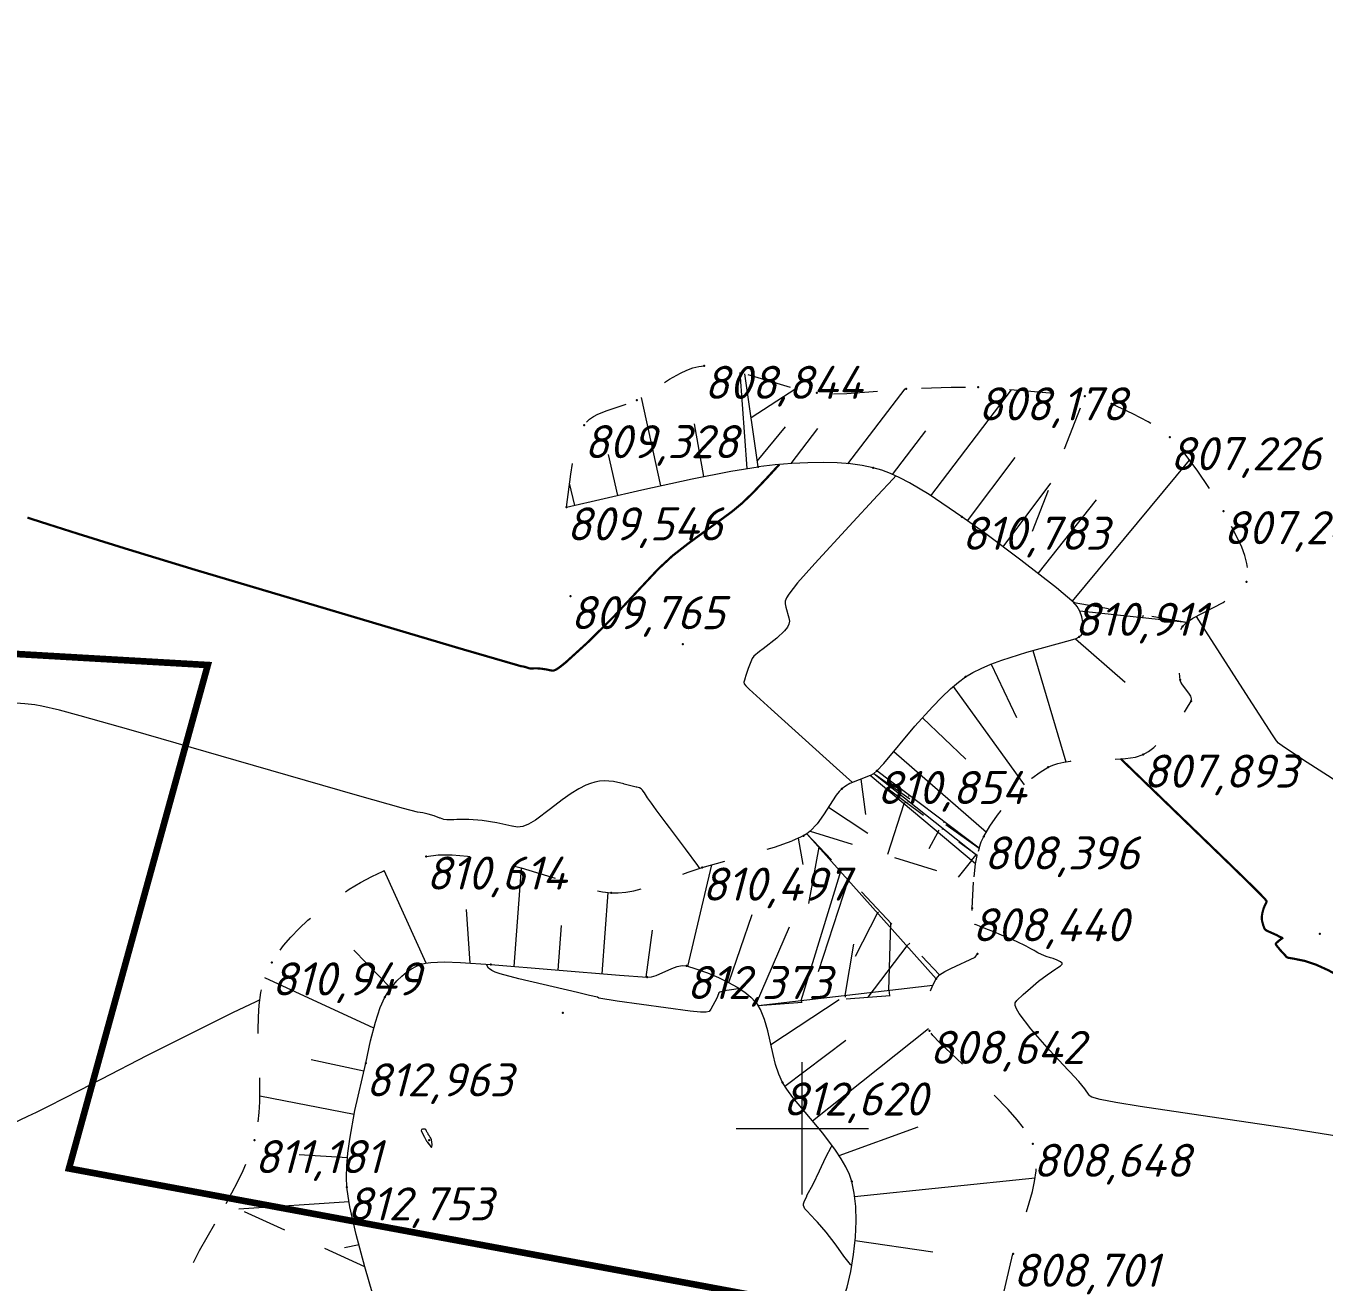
# Model space of a CAD drawing. Header units: metres. Extents: x 629572 to 645168, y 4785785 to 4790166.
# Drawn here: x 635664.8 to 635723.7, y 4788093 to 4788150 of the extents above; entities that cross this region are included whole.
import ezdxf

# ---------------------------------------------------------------- set-up
doc = ezdxf.new("R2010")
doc.units = ezdxf.units.M
for name, pattern in [('Сплошная', [0]), ('Сплошная_0_50', [0]), ('Штриховая 2', [4, 2, -2])]:
    doc.linetypes.add(name, pattern=pattern)
doc.layers.get('0').update_dxf_attribs({"linetype": 'CONTINUOUS'})
for name, color, linetype in [('Горизонтали', 7, 'CONTINUOUS'), ('красная линия', 7, 'CONTINUOUS'), ('Нурсултан', 7, 'CONTINUOUS'), ('Сетка координатная', 7, 'CONTINUOUS')]:
    doc.layers.add(name, color=color, linetype=linetype)
doc.styles.add('ISOCPEUR', font='isocpeui.ttf')

# ---------------------------------------------------------------- blocks, each defined once
blk = doc.blocks.new('Крест')
at = {"color": 0, "linetype": 'Continuous', "lineweight": 0, "flags": 128}
for points in [[(0, -1), (0, 1)], [(-1, 0), (1, 0)]]:
    blk.add_lwpolyline(points, dxfattribs=at)

msp = doc.modelspace()

# ---------------------------------------------------------------- linework, layer by layer
at = {"layer": 'Горизонтали', "color": 34, "linetype": 'Сплошная', "lineweight": 0, "const_width": 0.1, "flags": 128}
for points, elevation in [([(635698.963, 4788130.093), (635698.892, 4788130.015), (635698.395, 4788129.473), (635697.776, 4788128.819), (635697.282, 4788128.343), (635696.815, 4788127.955), (635696.187, 4788127.495), (635696.092, 4788127.428), (635694.853, 4788126.525), (635694.119, 4788125.953), (635693.482, 4788125.363), (635692.549, 4788124.368), (635691.463, 4788123.206), (635690.309, 4788122.06), (635689.28, 4788121.124), (635689.032, 4788120.925), (635688.85, 4788120.801), (635688.727, 4788120.747), (635688.633, 4788120.75), (635688.632, 4788120.75), (635688.411, 4788120.799), (635688.195, 4788120.833), (635687.998, 4788120.85), (635687.823, 4788120.849), (635687.778, 4788120.845), (635687.676, 4788120.841), (635687.583, 4788120.866), (635687.577, 4788120.869), (635687.489, 4788120.9), (635687.404, 4788120.923), (635687.321, 4788120.94), (635687.243, 4788120.951), (635687.243, 4788120.951), (635684.437, 4788121.765), (635672.476, 4788125.316), (635669.32, 4788126.278), (635667.167, 4788126.949), (635665.84, 4788127.371), (635665.402, 4788127.511), (635665.155, 4788127.59), (635664.919, 4788127.666), (635664.903, 4788127.671), (635664.867, 4788127.682)], 810), ([(635774.208, 4788124.288), (635773.579, 4788121.066), (635772.02, 4788112.978), (635771.067, 4788107.773), (635770.719, 4788105.655), (635770.451, 4788103.765), (635770.347, 4788103.019), (635770.26, 4788102.563), (635770.155, 4788102.189), (635770.025, 4788101.869), (635769.863, 4788101.585), (635769.665, 4788101.33), (635769.425, 4788101.099), (635769.143, 4788100.892), (635768.817, 4788100.709), (635768.445, 4788100.548), (635768.115, 4788100.434), (635767.738, 4788100.327), (635766.812, 4788100.124), (635765.617, 4788099.925), (635763.701, 4788099.653), (635761.707, 4788099.373), (635759.957, 4788099.109), (635758.343, 4788098.843), (635756.845, 4788098.571), (635755.461, 4788098.295), (635754.188, 4788098.012), (635753.029, 4788097.723), (635751.985, 4788097.429), (635751.055, 4788097.129), (635750.232, 4788096.822), (635749.459, 4788096.488), (635748.722, 4788096.122), (635748.001, 4788095.714), (635747.306, 4788095.273), (635746.571, 4788094.76), (635745.765, 4788094.156), (635744.622, 4788093.261), (635744.062, 4788092.82), (635742.521, 4788091.639), (635741.255, 4788090.752), (635740.663, 4788090.374), (635740.097, 4788090.04), (635739.556, 4788089.749), (635739.037, 4788089.5), (635738.53, 4788089.289), (635738.044, 4788089.12), (635737.579, 4788088.993), (635737.134, 4788088.909), (635736.709, 4788088.866), (635736.303, 4788088.866), (635735.917, 4788088.908), (635735.55, 4788088.993), (635735.187, 4788089.125), (635734.829, 4788089.306), (635734.478, 4788089.535), (635734.132, 4788089.812), (635733.792, 4788090.137), (635733.459, 4788090.511), (635733.132, 4788090.932), (635732.811, 4788091.401), (635732.497, 4788091.918), (635732.19, 4788092.482), (635731.89, 4788093.092), (635731.598, 4788093.748), (635731.314, 4788094.449), (635731.039, 4788095.193), (635730.773, 4788095.98), (635730.516, 4788096.809), (635730.186, 4788097.987), (635729.822, 4788099.431), (635729.476, 4788100.789), (635729.197, 4788101.692), (635729.046, 4788102.093), (635728.885, 4788102.462), (635728.71, 4788102.809), (635728.519, 4788103.139), (635728.196, 4788103.613), (635727.813, 4788104.092), (635727.372, 4788104.573), (635726.875, 4788105.052), (635726.322, 4788105.53), (635725.727, 4788105.994), (635725.104, 4788106.432), (635724.481, 4788106.825), (635723.867, 4788107.163), (635723.305, 4788107.418), (635722.801, 4788107.588), (635722.312, 4788107.688), (635722.294, 4788107.691), (635722.031, 4788107.736), (635721.959, 4788107.764), (635721.959, 4788107.764), (635721.931, 4788107.805), (635721.893, 4788107.852), (635721.833, 4788107.916), (635721.821, 4788107.929), (635721.699, 4788108.058), (635721.5, 4788108.298), (635721.472, 4788108.353), (635721.482, 4788108.383), (635721.522, 4788108.423), (635721.568, 4788108.466), (635721.62, 4788108.509), (635721.675, 4788108.552), (635721.73, 4788108.591), (635721.736, 4788108.595), (635721.77, 4788108.621), (635721.762, 4788108.637), (635721.742, 4788108.648), (635721.716, 4788108.659), (635721.699, 4788108.665), (635721.676, 4788108.674), (635721.647, 4788108.686), (635721.625, 4788108.698), (635721.609, 4788108.708), (635721.602, 4788108.712), (635721.581, 4788108.725), (635721.552, 4788108.741), (635721.491, 4788108.771), (635721.379, 4788108.822), (635721.282, 4788108.864), (635721.165, 4788108.916), (635721.048, 4788108.969), (635720.971, 4788109.034), (635720.908, 4788109.197), (635720.868, 4788109.34), (635720.851, 4788109.42), (635720.842, 4788109.482), (635720.838, 4788109.537), (635720.839, 4788109.594), (635720.851, 4788109.68), (635720.871, 4788109.781), (635720.897, 4788109.884), (635720.929, 4788109.984), (635720.963, 4788110.075), (635721.001, 4788110.156), (635721.041, 4788110.227), (635721.043, 4788110.23), (635721.059, 4788110.295), (635720.984, 4788110.394), (635720.868, 4788110.518), (635720.722, 4788110.669), (635720.474, 4788110.918), (635719.485, 4788111.882), (635717.139, 4788114.149), (635716.792, 4788114.484), (635714.799, 4788116.408), (635714.746, 4788116.459), (635714.547, 4788116.652), (635714.468, 4788116.728), (635714.454, 4788116.741), (635714.44, 4788116.754)], 808)]:
    msp.add_lwpolyline(points, dxfattribs=dict(at, elevation=elevation))
at = {"layer": 'Горизонтали', "color": 34, "linetype": 'Сплошная', "lineweight": 0, "true_color": 0xa55200, "flags": 128}
for points, elevation in [([(635704.252, 4788129.57), (635704.13, 4788129.441), (635703.419, 4788128.686), (635702.134, 4788127.299), (635700.575, 4788125.601), (635699.788, 4788124.722), (635699.39, 4788124.215), (635699.288, 4788124.042), (635699.235, 4788123.895), (635699.226, 4788123.769), (635699.257, 4788123.624), (635699.257, 4788123.621), (635699.388, 4788123.148), (635699.418, 4788122.988), (635699.401, 4788122.855), (635699.33, 4788122.711), (635699.201, 4788122.551), (635698.844, 4788122.223), (635698.228, 4788121.738), (635698.059, 4788121.608), (635697.809, 4788121.403), (635697.727, 4788121.302), (635697.664, 4788121.149), (635697.553, 4788120.839), (635697.449, 4788120.531), (635697.396, 4788120.371), (635697.392, 4788120.362), (635697.354, 4788120.225), (635697.372, 4788120.145), (635697.441, 4788120.056), (635697.59, 4788119.913), (635698.591, 4788119.004), (635701.554, 4788116.328), (635702.281, 4788115.673)], 810.5), ([(635758.219, 4788127.433), (635759.298, 4788127.314), (635760.794, 4788127.142), (635761.955, 4788126.985), (635762.87, 4788126.831), (635763.523, 4788126.682), (635763.848, 4788126.566), (635763.957, 4788126.503), (635764.04, 4788126.432), (635764.101, 4788126.349), (635764.139, 4788126.253), (635764.157, 4788126.14), (635764.155, 4788126.007), (635764.091, 4788125.679), (635763.942, 4788125.224), (635763.697, 4788124.599), (635763.244, 4788123.522), (635763.103, 4788123.19), (635762.99, 4788122.922), (635762.077, 4788120.795), (635761.302, 4788119.083), (635760.545, 4788117.517), (635759.807, 4788116.105), (635759.07, 4788114.815), (635758.345, 4788113.671), (635757.632, 4788112.671), (635757.28, 4788112.225), (635756.931, 4788111.815), (635756.265, 4788111.122), (635755.559, 4788110.496), (635754.807, 4788109.934), (635753.999, 4788109.428), (635753.156, 4788108.984), (635752.223, 4788108.572), (635751.181, 4788108.179), (635749.751, 4788107.699), (635748.208, 4788107.179), (635747.174, 4788106.788), (635746.132, 4788106.35), (635745.088, 4788105.868), (635744.045, 4788105.345), (635743.01, 4788104.782), (635741.991, 4788104.185), (635740.995, 4788103.558), (635740.032, 4788102.907), (635738.776, 4788101.983), (635737.51, 4788100.969), (635736.249, 4788099.878), (635734.884, 4788098.614), (635734.476, 4788098.229), (635733.571, 4788097.394), (635733.353, 4788097.23), (635733.173, 4788097.127), (635733.018, 4788097.079), (635732.889, 4788097.085), (635732.768, 4788097.158), (635732.658, 4788097.3), (635732.562, 4788097.511), (635732.483, 4788097.782), (635732.415, 4788098.206), (635732.332, 4788099.139), (635732.284, 4788099.712), (635732.121, 4788101.392), (635731.932, 4788102.737), (635731.823, 4788103.326), (635731.704, 4788103.855), (635731.575, 4788104.324), (635731.436, 4788104.734), (635731.261, 4788105.142), (635731.051, 4788105.536), (635730.804, 4788105.924), (635730.457, 4788106.403), (635730.146, 4788106.831), (635729.936, 4788107.158), (635729.766, 4788107.48), (635729.632, 4788107.805), (635729.49, 4788108.292), (635729.331, 4788109.033), (635729.082, 4788110.151), (635728.952, 4788110.595), (635728.808, 4788111.006), (635728.64, 4788111.405), (635728.45, 4788111.782), (635728.238, 4788112.142), (635728.003, 4788112.485), (635727.645, 4788112.928), (635727.216, 4788113.384), (635726.716, 4788113.854), (635726.146, 4788114.338), (635725.514, 4788114.828), (635724.808, 4788115.337), (635724.031, 4788115.861), (635723.064, 4788116.484), (635722.897, 4788116.589), (635721.821, 4788117.294), (635721.598, 4788117.461), (635721.506, 4788117.564), (635721.505, 4788117.564), (635721.328, 4788117.842), (635721.03, 4788118.299), (635721.027, 4788118.304), (635720.119, 4788119.708), (635718.299, 4788122.542), (635717.872, 4788123.208)], 807.5), ([(635695.355, 4788111.787), (635695.262, 4788111.917), (635694.711, 4788112.677), (635693.977, 4788113.644), (635693.833, 4788113.834), (635693.379, 4788114.434), (635693.161, 4788114.734), (635692.992, 4788114.98), (635692.843, 4788115.209), (635692.836, 4788115.219), (635692.758, 4788115.334), (635692.692, 4788115.398), (635692.618, 4788115.433), (635692.501, 4788115.459), (635692.469, 4788115.465), (635691.922, 4788115.608), (635691.911, 4788115.611), (635691.439, 4788115.722), (635691.019, 4788115.749), (635690.809, 4788115.731), (635690.601, 4788115.694), (635690.394, 4788115.635), (635690.189, 4788115.555), (635689.877, 4788115.397), (635689.523, 4788115.176), (635689.123, 4788114.891), (635688.588, 4788114.479), (635687.909, 4788113.97), (635687.597, 4788113.786), (635687.328, 4788113.683), (635687.095, 4788113.656), (635686.842, 4788113.697), (635686.835, 4788113.699), (635686.152, 4788113.848), (635685.486, 4788113.955), (635684.877, 4788114.008), (635684.336, 4788114.003), (635684.199, 4788113.993), (635683.882, 4788113.981), (635683.75, 4788114.004), (635683.596, 4788114.059), (635683.576, 4788114.068), (635683.307, 4788114.166), (635683.046, 4788114.242), (635682.793, 4788114.297), (635682.553, 4788114.332), (635682.552, 4788114.332), (635681.916, 4788114.492), (635679.84, 4788115.081), (635674.34, 4788116.668), (635669.566, 4788118.047), (635667.263, 4788118.703), (635666.323, 4788118.952), (635665.518, 4788119.139), (635665.204, 4788119.198), (635664.749, 4788119.249), (635662.976, 4788119.377), (635662.598, 4788119.4), (635659.85, 4788119.591), (635658.668, 4788119.699), (635657.55, 4788119.821), (635656.464, 4788119.96), (635655.429, 4788120.116), (635654.445, 4788120.287), (635653.51, 4788120.475), (635652.21, 4788120.782), (635650.812, 4788121.162), (635649.295, 4788121.62), (635647.281, 4788122.269), (635645.187, 4788122.942), (635643.724, 4788123.369), (635642.694, 4788123.627), (635641.7, 4788123.835), (635640.735, 4788123.994), (635639.795, 4788124.105), (635638.876, 4788124.169), (635637.971, 4788124.187), (635637.074, 4788124.157), (635636.18, 4788124.081), (635635.564, 4788124.002), (635634.925, 4788123.898), (635633.584, 4788123.62), (635632.175, 4788123.251), (635630.587, 4788122.764), (635629.487, 4788122.41)], 810.5), ([(635782.512, 4788120.956), (635782.217, 4788119.429), (635781.808, 4788117.206), (635781.491, 4788115.177), (635781.241, 4788113.185), (635781.063, 4788111.254), (635780.894, 4788108.335), (635780.728, 4788105.423), (635780.639, 4788104.294), (635780.536, 4788103.258), (635780.412, 4788102.253), (635780.269, 4788101.301), (635780.105, 4788100.393), (635779.92, 4788099.522), (635779.712, 4788098.688), (635779.479, 4788097.874), (635779.221, 4788097.082), (635778.939, 4788096.315), (635778.635, 4788095.574), (635778.308, 4788094.861), (635777.959, 4788094.177), (635777.589, 4788093.524), (635777.199, 4788092.904), (635776.789, 4788092.316), (635776.36, 4788091.761), (635775.911, 4788091.24), (635775.445, 4788090.753), (635774.96, 4788090.301), (635774.458, 4788089.883), (635773.938, 4788089.502), (635773.458, 4788089.189), (635772.94, 4788088.887), (635772.384, 4788088.595), (635771.785, 4788088.31), (635771.156, 4788088.038), (635770.465, 4788087.764), (635768.693, 4788087.129), (635767.277, 4788086.623), (635766.797, 4788086.43), (635766.399, 4788086.25), (635766.054, 4788086.068), (635765.772, 4788085.887), (635765.547, 4788085.703), (635765.377, 4788085.516), (635765.245, 4788085.293), (635765.168, 4788085.048), (635765.147, 4788084.778), (635765.179, 4788084.479), (635765.263, 4788084.158), (635765.4, 4788083.793), (635765.593, 4788083.375), (635765.898, 4788082.781), (635766.357, 4788081.867), (635766.637, 4788081.179), (635766.736, 4788080.857), (635766.807, 4788080.549), (635766.849, 4788080.254), (635766.863, 4788079.97), (635766.842, 4788079.618), (635766.778, 4788079.259), (635766.671, 4788078.895), (635766.523, 4788078.527), (635766.332, 4788078.156), (635766.1, 4788077.785), (635765.829, 4788077.414), (635765.52, 4788077.047), (635765.17, 4788076.682), (635764.786, 4788076.326), (635764.372, 4788075.982), (635763.932, 4788075.655), (635763.471, 4788075.347), (635762.994, 4788075.064), (635762.508, 4788074.807), (635762.019, 4788074.582), (635761.547, 4788074.394), (635761.059, 4788074.229), (635760.551, 4788074.085), (635760.019, 4788073.96), (635759.473, 4788073.857), (635758.882, 4788073.767), (635757.364, 4788073.6), (635756.145, 4788073.471), (635755.283, 4788073.338), (635754.757, 4788073.224), (635754.223, 4788073.082), (635753.68, 4788072.912), (635753.126, 4788072.713), (635752.573, 4788072.489), (635752.003, 4788072.235), (635750.728, 4788071.595), (635750.607, 4788071.532), (635749.796, 4788071.121), (635749.436, 4788070.978), (635749.213, 4788070.947), (635749.213, 4788070.947), (635748.94, 4788070.927), (635748.938, 4788070.927), (635748.587, 4788070.918), (635747.835, 4788070.93), (635746.641, 4788070.971), (635745.426, 4788071.04), (635744.133, 4788071.14), (635742.771, 4788071.272), (635741.408, 4788071.428), (635740.124, 4788071.602), (635738.899, 4788071.795), (635737.73, 4788072.009), (635736.613, 4788072.244), (635735.549, 4788072.5), (635734.54, 4788072.777), (635733.585, 4788073.075), (635732.828, 4788073.341), (635732.138, 4788073.614), (635731.502, 4788073.898), (635730.915, 4788074.197), (635730.37, 4788074.515), (635729.866, 4788074.851), (635729.402, 4788075.208), (635728.975, 4788075.585), (635728.581, 4788075.989), (635728.224, 4788076.417), (635727.902, 4788076.869), (635727.616, 4788077.347), (635727.364, 4788077.85), (635727.147, 4788078.38), (635726.964, 4788078.937), (635726.815, 4788079.521), (635726.655, 4788080.435), (635726.554, 4788081.46), (635726.511, 4788082.597), (635726.526, 4788083.856), (635726.596, 4788085.205), (635726.723, 4788086.703), (635726.905, 4788088.361), (635727.182, 4788090.544), (635727.466, 4788092.822), (635727.55, 4788093.69), (635727.605, 4788094.481), (635727.631, 4788095.195), (635727.627, 4788095.834), (635727.595, 4788096.389), (635727.535, 4788096.879), (635727.448, 4788097.307), (635727.318, 4788097.745), (635727.298, 4788097.808), (635727.14, 4788098.343), (635727.044, 4788098.663), (635726.953, 4788098.853), (635726.863, 4788098.962), (635726.735, 4788099.052), (635726.544, 4788099.139), (635726.281, 4788099.226), (635725.472, 4788099.421), (635724.249, 4788099.648), (635722.073, 4788099.996), (635718.482, 4788100.528), (635715.32, 4788100.999), (635714.22, 4788101.178), (635713.506, 4788101.315), (635713.139, 4788101.416), (635713.055, 4788101.458), (635713.011, 4788101.509), (635713.01, 4788101.51), (635712.816, 4788101.793), (635712.549, 4788102.121), (635712.139, 4788102.561), (635712.054, 4788102.647), (635711.212, 4788103.54), (635710.374, 4788104.511), (635709.843, 4788105.202), (635709.714, 4788105.417), (635709.654, 4788105.578), (635709.659, 4788105.692), (635709.73, 4788105.791), (635710.015, 4788106.069), (635710.346, 4788106.363), (635710.719, 4788106.666), (635711.112, 4788106.961), (635711.501, 4788107.228), (635711.544, 4788107.257), (635711.709, 4788107.369), (635711.781, 4788107.437), (635711.787, 4788107.493), (635711.718, 4788107.548), (635711.566, 4788107.624), (635711.375, 4788107.695), (635711.252, 4788107.734), (635711.066, 4788107.794), (635710.854, 4788107.875), (635710.685, 4788107.962), (635710.562, 4788108.033), (635710.52, 4788108.058), (635710.371, 4788108.143), (635710.158, 4788108.255), (635709.721, 4788108.466), (635709.031, 4788108.765), (635708.682, 4788108.907), (635708.327, 4788109.05), (635708.043, 4788109.163), (635708.043, 4788109.163), (635707.887, 4788109.226), (635707.836, 4788109.246), (635707.829, 4788109.249), (635707.821, 4788109.252), (635707.821, 4788109.252)], 808.5), ([(635697.156, 4788106.331), (635697.094, 4788106.324), (635696.79, 4788106.287), (635696.469, 4788106.23), (635696.26, 4788106.17), (635696.226, 4788106.141), (635696.211, 4788106.099), (635696.21, 4788106.096), (635696.129, 4788105.908), (635695.855, 4788105.399), (635695.78, 4788105.303), (635695.65, 4788105.268), (635695.39, 4788105.272), (635694.92, 4788105.319), (635691.605, 4788105.77), (635690.786, 4788105.902), (635690.786, 4788105.902), (635690.718, 4788105.941), (635690.361, 4788106.026), (635689.814, 4788106.153), (635687.156, 4788106.785), (635686.31, 4788107.007), (635686.08, 4788107.084), (635685.923, 4788107.154), (635685.779, 4788107.263), (635685.703, 4788107.395), (635685.69, 4788107.429), (635685.687, 4788107.44), (635685.686, 4788107.442), (635685.685, 4788107.444)], 812.5), ([(635675.408, 4788105.826), (635675.223, 4788105.739), (635674.164, 4788105.233), (635672.418, 4788104.367), (635670.306, 4788103.297), (635668.198, 4788102.218), (635667.226, 4788101.72), (635665.811, 4788100.999), (635665.266, 4788100.728), (635664.869, 4788100.537), (635664.52, 4788100.375), (635664.499, 4788100.366), (635664.232, 4788100.23), (635664.071, 4788100.08), (635664.062, 4788100.07), (635663.908, 4788099.903), (635663.736, 4788099.731), (635663.521, 4788099.53), (635663.392, 4788099.425), (635663.201, 4788099.301), (635662.514, 4788098.918), (635660.257, 4788097.758), (635659.488, 4788097.367), (635658.666, 4788096.924), (635658.614, 4788096.878), (635658.593, 4788096.858), (635658.578, 4788096.843), (635658.566, 4788096.829), (635658.566, 4788096.828), (635658.551, 4788096.813), (635658.527, 4788096.795), (635658.516, 4788096.787), (635658.516, 4788096.787), (635658.403, 4788096.743), (635658.267, 4788096.705), (635658.028, 4788096.637), (635657.979, 4788096.622), (635655.345, 4788095.833), (635654.947, 4788095.715), (635648.672, 4788093.827), (635646.161, 4788093.04), (635643.998, 4788092.337), (635642.735, 4788091.912), (635640.984, 4788091.328), (635639.776, 4788090.953), (635638.73, 4788090.669), (635637.812, 4788090.47), (635636.946, 4788090.342), (635636.152, 4788090.293), (635635.413, 4788090.322), (635635.06, 4788090.365), (635634.717, 4788090.429), (635634.356, 4788090.519), (635633.994, 4788090.635), (635633.63, 4788090.776), (635633.265, 4788090.942), (635632.898, 4788091.132), (635632.53, 4788091.348), (635631.791, 4788091.854), (635631.05, 4788092.458), (635630.305, 4788093.161), (635629.555, 4788093.963), (635628.79, 4788094.875), (635628.12, 4788095.75), (635627.529, 4788096.599), (635627.023, 4788097.414), (635626.562, 4788098.257), (635626.354, 4788098.656), (635626.277, 4788098.803), (635626.266, 4788098.824)], 811), ([(635702.247, 4788093.768), (635702.19, 4788093.835), (635701.893, 4788094.205), (635701.641, 4788094.553), (635701.491, 4788094.764), (635701.088, 4788095.294), (635700.697, 4788095.755), (635700.32, 4788096.147), (635700.294, 4788096.172), (635700.12, 4788096.358), (635700.057, 4788096.504), (635700.059, 4788096.584), (635700.082, 4788096.675), (635700.206, 4788096.933), (635700.217, 4788096.952), (635700.491, 4788097.478), (635700.785, 4788098.084), (635700.872, 4788098.267), (635701.093, 4788098.731), (635701.314, 4788099.153), (635701.332, 4788099.185), (635701.344, 4788099.206), (635701.355, 4788099.226), (635701.356, 4788099.229)], 812.5)]:
    msp.add_lwpolyline(points, dxfattribs=dict(at, elevation=elevation))
at = {"layer": 'Горизонтали', "color": 34, "linetype": 'Сплошная', "lineweight": 0, "true_color": 0xa55200, "elevation": 813, "flags": 128}
msp.add_lwpolyline([(635682.976, 4788099.409), (635682.983, 4788099.4), (635682.992, 4788099.39), (635683.001, 4788099.381), (635683.008, 4788099.374), (635683.06, 4788099.301), (635683.064, 4788099.295), (635683.156, 4788099.172), (635683.185, 4788099.152), (635683.205, 4788099.157), (635683.217, 4788099.272), (635683.191, 4788099.482), (635683.167, 4788099.562), (635683.138, 4788099.598), (635683.135, 4788099.599), (635683.111, 4788099.625), (635683.097, 4788099.646), (635683.085, 4788099.665), (635683.085, 4788099.666), (635683.078, 4788099.678), (635683.072, 4788099.687), (635683.068, 4788099.693), (635683.065, 4788099.698), (635683.057, 4788099.712), (635683.047, 4788099.728), (635683.035, 4788099.75), (635683.019, 4788099.778), (635682.998, 4788099.819), (635682.969, 4788099.877), (635682.967, 4788099.881), (635682.932, 4788099.945), (635682.898, 4788099.961), (635682.854, 4788099.962), (635682.852, 4788099.962), (635682.782, 4788099.964), (635682.782, 4788099.964), (635682.731, 4788099.951), (635682.729, 4788099.896), (635682.867, 4788099.607), (635682.871, 4788099.6), (635682.935, 4788099.48), (635682.936, 4788099.479), (635682.951, 4788099.449), (635682.961, 4788099.432), (635682.969, 4788099.419), (635682.976, 4788099.409)], close=True, dxfattribs=at)
at = {"layer": 'красная линия', "color": 1, "linetype": 'Сплошная_0_50', "lineweight": 0, "true_color": 0xff0000, "const_width": 0.3, "elevation": 794.579, "flags": 128}
msp.add_lwpolyline([(638818.848, 4788579.098), (638434.543, 4788398.115), (637986.142, 4788195.6), (637994.638, 4788176.414), (637942.139, 4788165.191), (637935.75, 4788162.9), (637919.94, 4788203.086), (637884.756, 4788191.01), (637897.946, 4788150.802), (637875.631, 4788142.106), (637761.545, 4788134.606), (637700.256, 4788129.196), (637638.253, 4788120.005), (637581.946, 4788110.591), (637565.739, 4788106.898), (637558.254, 4788104.091), (637363.245, 4788069.304), (637293.147, 4788066.19), (637239.74, 4788053.996), (637240.261, 4788022.608), (637232.946, 4788021.41), (637162.138, 4788007.601), (637160.654, 4788026.311), (636775.64, 4787974.712), (636766.433, 4787974.403), (636737.136, 4787937.815), (636720.149, 4787935.806), (636516.153, 4787941.092), (636490.258, 4787949.803), (636394.84, 4787957.088), (636354.049, 4787969.885), (636316.148, 4787980.518), (636315.357, 4787987.294), (636135.738, 4788019.2), (636122.937, 4788021.29), (636105.848, 4788067.289), (636010.538, 4788080.603), (635985.153, 4788054.809), (635975.448, 4788047.792), (635905.965, 4788055.726), (635883.655, 4788057.997), (635666.752, 4788098.184), (635673.048, 4788121.002), (635509.85, 4788130.405), (635401.641, 4788148.595)], dxfattribs=at)
at = {"layer": 'Нурсултан', "color": 251, "linetype": 'Штриховая 2', "lineweight": 0, "flags": 128}
for points in [[(635689.313, 4788128.149), (635689.504, 4788129.648), (635689.676, 4788130.633), (635689.773, 4788131.035), (635689.877, 4788131.373), (635689.99, 4788131.653), (635690.112, 4788131.875), (635690.223, 4788132.016), (635690.363, 4788132.145), (635690.533, 4788132.263), (635690.737, 4788132.372), (635691.151, 4788132.537), (635692.127, 4788132.853), (635692.506, 4788133.011), (635692.913, 4788133.247), (635693.983, 4788133.954), (635694.475, 4788134.235), (635694.771, 4788134.372), (635695.047, 4788134.472), (635695.307, 4788134.535), (635695.552, 4788134.562), (635695.759, 4788134.558), (635696.007, 4788134.53), (635696.64, 4788134.403), (635697.396, 4788134.202), (635699.608, 4788133.554), (635700.208, 4788133.41), (635700.671, 4788133.332), (635701.296, 4788133.292), (635702.025, 4788133.303), (635704.713, 4788133.521), (635706.759, 4788133.597), (635707.979, 4788133.589), (635710.02, 4788133.443), (635712.81, 4788133.186), (635709.915, 4788125.755)], [(635717.423, 4788122.926), (635717.718, 4788123.128), (635719.081, 4788123.842), (635719.591, 4788124.152), (635719.798, 4788124.311), (635719.96, 4788124.466), (635720.078, 4788124.619), (635720.153, 4788124.771), (635720.208, 4788125.015), (635720.212, 4788125.295), (635720.166, 4788125.61), (635720.068, 4788125.963), (635719.929, 4788126.336), (635719.739, 4788126.757), (635719.097, 4788127.978), (635718.583, 4788128.846), (635717.907, 4788129.836), (635717.234, 4788130.712), (635716.935, 4788131.059), (635716.674, 4788131.329), (635716.257, 4788131.666), (635715.685, 4788132.024), (635714.988, 4788132.391), (635714.02, 4788132.841), (635713.741, 4788132.96), (635713.444, 4788133.058), (635713.132, 4788133.134), (635712.81, 4788133.186)], [(635708.02, 4788112.694), (635708.121, 4788112.985), (635708.238, 4788113.235), (635708.514, 4788113.7), (635708.857, 4788114.198), (635709.235, 4788114.685), (635709.632, 4788115.139), (635710.024, 4788115.534), (635710.41, 4788115.874), (635710.787, 4788116.152), (635711.149, 4788116.366), (635711.36, 4788116.46), (635711.598, 4788116.538), (635711.863, 4788116.601), (635712.161, 4788116.65), (635712.843, 4788116.708), (635714.167, 4788116.739), (635714.654, 4788116.766), (635715.117, 4788116.833), (635715.459, 4788116.943), (635715.695, 4788117.076), (635715.949, 4788117.265), (635716.22, 4788117.509), (635716.504, 4788117.806), (635716.812, 4788118.169), (635717.123, 4788118.575), (635717.427, 4788119.015), (635717.635, 4788119.359), (635717.656, 4788119.468), (635717.617, 4788119.594), (635717.535, 4788119.723), (635717.237, 4788120.105), (635717.174, 4788120.224), (635717.145, 4788120.333), (635717.044, 4788121.203), (635717.028, 4788121.859), (635717.051, 4788122.138), (635717.096, 4788122.379), (635717.161, 4788122.581), (635717.248, 4788122.744), (635717.423, 4788122.926), (635712.339, 4788123.824)], [(635703.247, 4788116.089), (635708.02, 4788112.694), (635707.934, 4788112.364)], [(635700.364, 4788113.479), (635707.767, 4788111.164), (635707.863, 4788111.993), (635707.934, 4788112.364), (635703.075, 4788115.99)], [(635690.92, 4788077.542), (635691.998, 4788078.108), (635693.145, 4788078.738), (635694.338, 4788079.418), (635695.549, 4788080.134), (635696.748, 4788080.867), (635697.912, 4788081.603), (635699.016, 4788082.327), (635700.039, 4788083.024), (635701.216, 4788083.862), (635702.465, 4788084.784), (635703.701, 4788085.729), (635704.854, 4788086.643), (635705.853, 4788087.467), (635706.687, 4788088.194), (635707.335, 4788088.804), (635707.787, 4788089.286), (635708.053, 4788089.639), (635708.294, 4788090.041), (635708.512, 4788090.494), (635708.712, 4788091.005), (635708.87, 4788091.495), (635709.024, 4788092.056), (635709.559, 4788094.321), (635709.739, 4788094.927), (635710.299, 4788096.629), (635710.44, 4788097.138), (635710.537, 4788097.588), (635710.603, 4788098.082), (635710.613, 4788098.529), (635710.567, 4788098.934), (635710.464, 4788099.302), (635710.315, 4788099.608), (635710.078, 4788099.968), (635709.751, 4788100.385), (635709.333, 4788100.861), (635708.317, 4788101.901), (635706.232, 4788103.895), (635705.925, 4788104.217), (635705.766, 4788104.422), (635705.672, 4788104.632), (635705.617, 4788104.881), (635705.6, 4788105.164), (635705.622, 4788105.476), (635705.685, 4788105.818), (635705.785, 4788106.165), (635705.916, 4788106.495), (635706.067, 4788106.777), (635706.225, 4788106.955), (635700.213, 4788113.356)], [(635673.883, 4788096.598), (635674.399, 4788097.566), (635674.649, 4788098.088), (635674.858, 4788098.574), (635675.03, 4788099.033), (635675.166, 4788099.469), (635675.258, 4788099.854), (635675.328, 4788100.269), (635675.376, 4788100.716), (635675.404, 4788101.204), (635675.406, 4788102.141), (635675.331, 4788104.441), (635675.34, 4788105.055), (635675.375, 4788105.592), (635675.454, 4788106.158), (635675.574, 4788106.664), (635675.738, 4788107.119), (635675.948, 4788107.526), (635676.196, 4788107.904), (635676.487, 4788108.286), (635676.818, 4788108.672), (635677.187, 4788109.056), (635677.591, 4788109.437), (635678.025, 4788109.809), (635678.486, 4788110.17), (635678.967, 4788110.515), (635679.464, 4788110.84), (635679.971, 4788111.143), (635680.483, 4788111.419), (635680.995, 4788111.666), (635681.501, 4788111.881), (635681.997, 4788112.063), (635682.48, 4788112.211), (635682.945, 4788112.322), (635683.498, 4788112.394), (635684.125, 4788112.399), (635684.83, 4788112.336), (635685.618, 4788112.207), (635686.393, 4788112.035), (635687.262, 4788111.804), (635690.414, 4788110.847), (635690.947, 4788110.721), (635691.332, 4788110.672), (635691.662, 4788110.674), (635692.006, 4788110.707), (635692.368, 4788110.77), (635692.755, 4788110.866), (635693.388, 4788111.068), (635694.822, 4788111.609), (635695.461, 4788111.822), (635697.811, 4788112.479), (635698.74, 4788112.754), (635699.552, 4788113.03)], [(635706.225, 4788106.955), (635706.469, 4788107.116), (635706.745, 4788107.244), (635707.842, 4788107.767), (635707.953, 4788107.912), (635707.995, 4788108.017), (635708.019, 4788108.135), (635708.016, 4788108.415), (635707.961, 4788108.71), (635707.748, 4788109.535), (635707.713, 4788109.772), (635707.708, 4788109.978), (635707.767, 4788111.164)], [(635698.001, 4788105.567), (635705.785, 4788106.165)], [(635680.175, 4788093.727), (635673.883, 4788096.598), (635672.661, 4788094.449), (635672.174, 4788093.501), (635671.985, 4788093.079), (635671.831, 4788092.688), (635671.71, 4788092.323), (635671.622, 4788091.979), (635681.09, 4788090.54)]]:
    msp.add_lwpolyline(points, dxfattribs=at)
at = {"layer": 'Нурсултан', "color": 251, "linetype": 'Continuous', "lineweight": 0, "flags": 128}
for points in [[(635697.507, 4788129.91), (635697.191, 4788134.256)], [(635697.68, 4788132.222), (635699.716, 4788133.528)], [(635702.067, 4788130.123), (635704.67, 4788133.517)], [(635705.839, 4788128.668), (635709.495, 4788133.481)], [(635693.585, 4788129.125), (635692.706, 4788133.127)], [(635695.541, 4788129.545), (635695.109, 4788131.937)], [(635697.964, 4788130.242), (635699.245, 4788131.799)], [(635699.493, 4788130.136), (635700.713, 4788131.719)], [(635704.094, 4788129.64), (635705.603, 4788131.618)], [(635691.635, 4788128.684), (635691.214, 4788130.539)], [(635707.491, 4788127.541), (635709.659, 4788130.409)], [(635712.254, 4788123.895), (635717.562, 4788130.286)], [(635689.686, 4788128.235), (635689.453, 4788129.248)], [(635709.106, 4788126.362), (635711.274, 4788129.242)], [(635710.695, 4788125.148), (635713.341, 4788128.492)], [(635713.445, 4788123.347), (635713.518, 4788123.475)], [(635715.434, 4788123.136), (635715.478, 4788123.269)], [(635712.391, 4788122.196), (635714.639, 4788120.231)], [(635710.465, 4788121.656), (635711.956, 4788116.616)], [(635708.564, 4788121.039), (635709.714, 4788118.618)], [(635706.85, 4788120.03), (635710.07, 4788115.575)], [(635705.448, 4788118.606), (635707.416, 4788116.731)], [(635704.152, 4788117.083), (635708.354, 4788113.43)], [(635702.654, 4788115.822), (635702.863, 4788114.227)], [(635704.831, 4788115.109), (635704.82, 4788115.043)], [(635701.192, 4788114.554), (635702.974, 4788113.379)], [(635704.61, 4788114.708), (635703.872, 4788112.41)], [(635704.61, 4788114.708), (635704.68, 4788114.792)], [(635704.803, 4788114.853), (635704.787, 4788114.789)], [(635706.426, 4788113.902), (635706.402, 4788113.845)], [(635699.82, 4788113.15), (635700.027, 4788111.968)], [(635706.146, 4788113.427), (635705.749, 4788112.673)], [(635706.146, 4788113.427), (635706.216, 4788113.51)], [(635706.368, 4788113.609), (635706.341, 4788113.552)], [(635700.749, 4788112.753), (635700.282, 4788110.196)], [(635700.749, 4788112.753), (635700.757, 4788112.761)], [(635707.681, 4788112.145), (635707.073, 4788111.382)], [(635707.681, 4788112.145), (635707.891, 4788112.396)], [(635682.949, 4788107.49), (635681.04, 4788111.685)], [(635686.94, 4788107.342), (635687.273, 4788111.801)], [(635694.82, 4788107.343), (635695.896, 4788111.944)], [(635699.957, 4788105.797), (635701.765, 4788111.704)], [(635702.078, 4788111.259), (635700.728, 4788107.099)], [(635702.078, 4788111.259), (635702.135, 4788111.31)], [(635690.926, 4788107.007), (635691.207, 4788110.688)], [(635684.946, 4788107.491), (635684.784, 4788109.923)], [(635696.678, 4788106.611), (635697.729, 4788109.689)], [(635703.408, 4788109.765), (635702.405, 4788107.797)], [(635703.408, 4788109.765), (635703.456, 4788109.808)], [(635688.933, 4788107.175), (635689.085, 4788109.19)], [(635697.926, 4788105.67), (635699.417, 4788109.143)], [(635703.93, 4788106.262), (635704.017, 4788109.306)], [(635692.92, 4788106.857), (635693.218, 4788108.987)], [(635681.354, 4788106.362), (635679.675, 4788108.073)], [(635701.944, 4788106.029), (635702.337, 4788108.352)], [(635704.737, 4788108.271), (635702.969, 4788105.949)], [(635704.737, 4788108.271), (635704.874, 4788108.393)], [(635680.576, 4788104.536), (635675.633, 4788106.827)], [(635703.93, 4788106.262), (635703.958, 4788106.025)], [(635698.58, 4788103.796), (635701.682, 4788105.85)], [(635699.957, 4788105.797), (635699.966, 4788105.718)], [(635701.944, 4788106.029), (635701.953, 4788105.95)], [(635700.462, 4788100.348), (635705.72, 4788104.525)], [(635699.219, 4788101.912), (635701.983, 4788103.999)], [(635680.125, 4788102.587), (635677.741, 4788103.11)], [(635679.689, 4788100.636), (635675.405, 4788101.463)], [(635701.682, 4788098.765), (635705.251, 4788100.076)], [(635679.381, 4788098.661), (635677.187, 4788098.797)], [(635702.379, 4788096.913), (635710.56, 4788097.76)], [(635679.453, 4788096.67), (635674.454, 4788096.337)], [(635702.397, 4788094.917), (635705.927, 4788094.403)], [(635679.907, 4788094.722), (635679.24, 4788094.59)]]:
    msp.add_lwpolyline(points, dxfattribs=at)
at = {"layer": 'Нурсултан', "color": 251, "linetype": 'Сплошная', "lineweight": 0, "flags": 128}
for points in [[(635717.423, 4788122.926), (635712.585, 4788123.438), (635712.469, 4788123.656), (635712.339, 4788123.824), (635711.528, 4788124.5), (635709.915, 4788125.755), (635708.334, 4788126.941), (635707.237, 4788127.722), (635705.752, 4788128.727), (635704.862, 4788129.266), (635704.425, 4788129.492), (635704.008, 4788129.679), (635703.605, 4788129.828), (635703.213, 4788129.941), (635702.726, 4788130.041), (635702.184, 4788130.114), (635701.589, 4788130.161), (635700.946, 4788130.181), (635700.255, 4788130.173), (635699.527, 4788130.139), (635698.77, 4788130.077), (635698, 4788129.99), (635697.396, 4788134.202)], [(635689.313, 4788128.149), (635692.734, 4788128.937), (635695.011, 4788129.439), (635696.759, 4788129.789), (635698, 4788129.99)], [(635703.39, 4788116.2), (635703.696, 4788116.537), (635705.107, 4788118.226), (635705.903, 4788119.113), (635706.331, 4788119.552), (635706.725, 4788119.923), (635707.084, 4788120.228), (635707.411, 4788120.466), (635707.731, 4788120.657), (635708.111, 4788120.846), (635708.552, 4788121.034), (635709.056, 4788121.222), (635710.183, 4788121.579), (635712.168, 4788122.123), (635712.425, 4788122.207), (635712.563, 4788122.272), (635712.66, 4788122.374), (635712.722, 4788122.523), (635712.745, 4788122.714), (635712.731, 4788122.939), (635712.676, 4788123.19), (635712.585, 4788123.438)], [(635703.075, 4788115.99), (635703.247, 4788116.089)], [(635708.02, 4788112.694), (635703.39, 4788116.2), (635703.247, 4788116.089), (635707.934, 4788112.364)], [(635707.863, 4788111.993), (635703.075, 4788115.99), (635702.166, 4788115.627), (635701.964, 4788115.518), (635701.801, 4788115.397), (635701.683, 4788115.274), (635701.546, 4788115.096), (635700.965, 4788114.208), (635700.673, 4788113.81), (635700.364, 4788113.479), (635700.213, 4788113.356)], [(635706.067, 4788106.777), (635700.213, 4788113.356), (635700.063, 4788113.258), (635699.552, 4788113.03)], [(635680.984, 4788074.441), (635680.852, 4788074.506), (635682.785, 4788084.663), (635682.375, 4788084.835), (635682.031, 4788085.001), (635681.759, 4788085.157), (635681.563, 4788085.3), (635681.408, 4788085.474), (635681.294, 4788085.691), (635681.22, 4788085.955), (635681.184, 4788086.269), (635681.182, 4788086.564), (635681.203, 4788086.91), (635681.35, 4788088.158), (635681.39, 4788088.636), (635681.394, 4788089.089), (635681.352, 4788089.471), (635681.255, 4788089.909), (635681.09, 4788090.54), (635680.175, 4788093.727), (635679.78, 4788095.194), (635679.493, 4788096.441), (635679.407, 4788096.929), (635679.358, 4788097.33), (635679.338, 4788097.793), (635679.352, 4788098.31), (635679.4, 4788098.881), (635679.482, 4788099.509), (635679.722, 4788100.818), (635680.208, 4788102.951), (635680.429, 4788103.971), (635680.649, 4788104.819), (635680.866, 4788105.478), (635681.076, 4788105.944), (635681.235, 4788106.201), (635681.42, 4788106.451), (635681.623, 4788106.686), (635681.839, 4788106.899), (635682.061, 4788107.083), (635682.285, 4788107.235), (635682.509, 4788107.355), (635682.729, 4788107.44), (635682.922, 4788107.486), (635683.158, 4788107.519), (635683.766, 4788107.543), (635684.502, 4788107.52), (635685.888, 4788107.431), (635691.718, 4788106.94), (635692.965, 4788106.854), (635693.163, 4788106.873), (635693.384, 4788106.935), (635694.085, 4788107.251), (635694.324, 4788107.338), (635694.55, 4788107.379), (635694.752, 4788107.363), (635695.181, 4788107.239), (635695.699, 4788107.054), (635696.201, 4788106.844), (635696.663, 4788106.619), (635697.057, 4788106.398), (635697.393, 4788106.174), (635697.67, 4788105.95), (635697.884, 4788105.727), (635698.001, 4788105.567)], [(635685.899, 4788083.74), (635686.845, 4788083.573), (635687.62, 4788083.501), (635687.933, 4788083.502), (635688.194, 4788083.528), (635688.461, 4788083.597), (635688.725, 4788083.716), (635688.989, 4788083.887), (635689.258, 4788084.113), (635689.492, 4788084.35), (635689.746, 4788084.64), (635690.653, 4788085.802), (635690.655, 4788085.804), (635691.043, 4788086.26), (635691.331, 4788086.541), (635691.474, 4788086.68), (635691.683, 4788086.844), (635691.892, 4788086.981), (635692.575, 4788087.332), (635693.607, 4788087.783), (635694.923, 4788088.312), (635698.081, 4788089.535), (635698.743, 4788089.808), (635699.154, 4788090.001), (635699.751, 4788090.327), (635700.221, 4788090.607), (635700.628, 4788090.879), (635700.976, 4788091.148), (635701.277, 4788091.423), (635701.524, 4788091.7), (635701.719, 4788091.981), (635701.862, 4788092.267), (635702.042, 4788092.812), (635702.205, 4788093.512), (635702.332, 4788094.285), (635702.413, 4788095.07), (635702.444, 4788095.797), (635702.427, 4788096.468), (635702.363, 4788097.067), (635702.252, 4788097.587), (635702.14, 4788097.915), (635701.98, 4788098.26), (635701.773, 4788098.627), (635701.516, 4788099.019), (635700.935, 4788099.783), (635699.578, 4788101.404), (635699.303, 4788101.775), (635699.113, 4788102.084), (635698.944, 4788102.455), (635698.795, 4788102.901), (635698.679, 4788103.352), (635698.438, 4788104.429), (635698.293, 4788104.936), (635698.107, 4788105.384), (635698.001, 4788105.567), (635705.916, 4788106.495)]]:
    msp.add_lwpolyline(points, dxfattribs=at)
at = {"layer": 'Нурсултан', "color": 7}
for p in [(635695.552, 4788134.562, 22.167), (635700.671, 4788133.332, 21.934), (635704.713, 4788133.521, 22.02), (635707.979, 4788133.589, 21.501), (635712.81, 4788133.186, 20.296), (635692.506, 4788133.011, 22.493), (635714.02, 4788132.841, 20.546), (635690.112, 4788131.875, 22.651), (635716.674, 4788131.329, 20.549), (635698, 4788129.99, 23.23), (635703.213, 4788129.941, 23.734), (635689.313, 4788128.149, 22.869), (635719.097, 4788127.978, 20.572), (635707.237, 4788127.722, 24.106), (635720.153, 4788124.771, 20.443), (635689.492, 4788124.125, 23.088), (635712.339, 4788123.824, 24.234), (635717.248, 4788122.744, 20.928), (635712.563, 4788122.272, 24.242), (635694.589, 4788121.946, 23.665), (635707.411, 4788120.466, 24.288), (635717.145, 4788120.333, 20.909), (635717.635, 4788119.359, 20.909), (635715.459, 4788116.943, 21.216), (635703.39, 4788116.2, 24.177), (635711.149, 4788116.366, 21.666), (635701.801, 4788115.397, 23.665), (635700.063, 4788113.258, 23.468), (635708.238, 4788113.235, 21.719), (635682.945, 4788112.322, 23.937), (635695.461, 4788111.822, 23.82), (635691.332, 4788110.672, 23.938), (635707.708, 4788109.978, 21.763), (635723.475, 4788108.823, 21.242), (635707.953, 4788107.912, 21.935), (635675.948, 4788107.526, 24.272), (635682.729, 4788107.44, 26.063), (635685.888, 4788107.431, 25.807), (635694.752, 4788107.363, 25.696), (635692.965, 4788106.854, 25.758), (635706.067, 4788106.777, 22.111), (635681.076, 4788105.944, 26.245), (635697.884, 4788105.727, 25.869), (635689.153, 4788105.231, 25.872), (635705.766, 4788104.422, 21.965), (635680.208, 4788102.951, 26.286), (635699.113, 4788102.084, 25.943), (635675.166, 4788099.469, 24.504), (635683.082, 4788099.469, 26.329), (635710.464, 4788099.302, 21.971), (635679.358, 4788097.33, 26.076), (635702.252, 4788097.587, 25.761), (635709.559, 4788094.321, 22.024)]:
    msp.add_point(p, dxfattribs=at)

# ---------------------------------------------------------------- block references
at = {"layer": 'Сетка координатная', "color": 136, "linetype": 'Continuous', "true_color": 0x008080, "xscale": 3, "yscale": 3}
msp.add_blockref('Крест', (635700, 4788100), dxfattribs=at)

# ---------------------------------------------------------------- texts
at = {"layer": 'Нурсултан', "color": 251, "char_height": 1.5, "attachment_point": 1, "style": 'ISOCPEUR'}
for s, insert in [('808,844', (635695.552, 4788134.562, 22.167)), ('808,178', (635707.979, 4788133.589, 21.501)), ('809,328', (635690.112, 4788131.875, 22.651)), ('807,226', (635716.674, 4788131.329, 20.549)), ('809,546', (635689.313, 4788128.149, 22.869)), ('807,249', (635719.097, 4788127.978, 20.572)), ('810,783', (635707.237, 4788127.722, 24.106)), ('809,765', (635689.492, 4788124.125, 23.088)), ('810,911', (635712.339, 4788123.824, 24.234)), ('807,893', (635715.459, 4788116.943, 21.216)), ('810,854', (635703.39, 4788116.2, 24.177)), ('808,396', (635708.238, 4788113.235, 21.719)), ('810,614', (635682.945, 4788112.322, 23.937)), ('810,497', (635695.461, 4788111.822, 23.82)), ('808,440', (635707.708, 4788109.978, 21.763)), ('810,949', (635675.948, 4788107.526, 24.272)), ('812,373', (635694.752, 4788107.363, 25.696)), ('808,642', (635705.766, 4788104.422, 21.965)), ('812,963', (635680.208, 4788102.951, 26.286)), ('812,620', (635699.113, 4788102.084, 25.943)), ('811,181', (635675.166, 4788099.469, 24.504)), ('808,648', (635710.464, 4788099.302, 21.971)), ('812,753', (635679.358, 4788097.33, 26.076)), ('808,701', (635709.559, 4788094.321, 22.024))]:
    msp.add_mtext(s, dxfattribs=dict(at, insert=insert))

doc.saveas('drawing.dxf')
